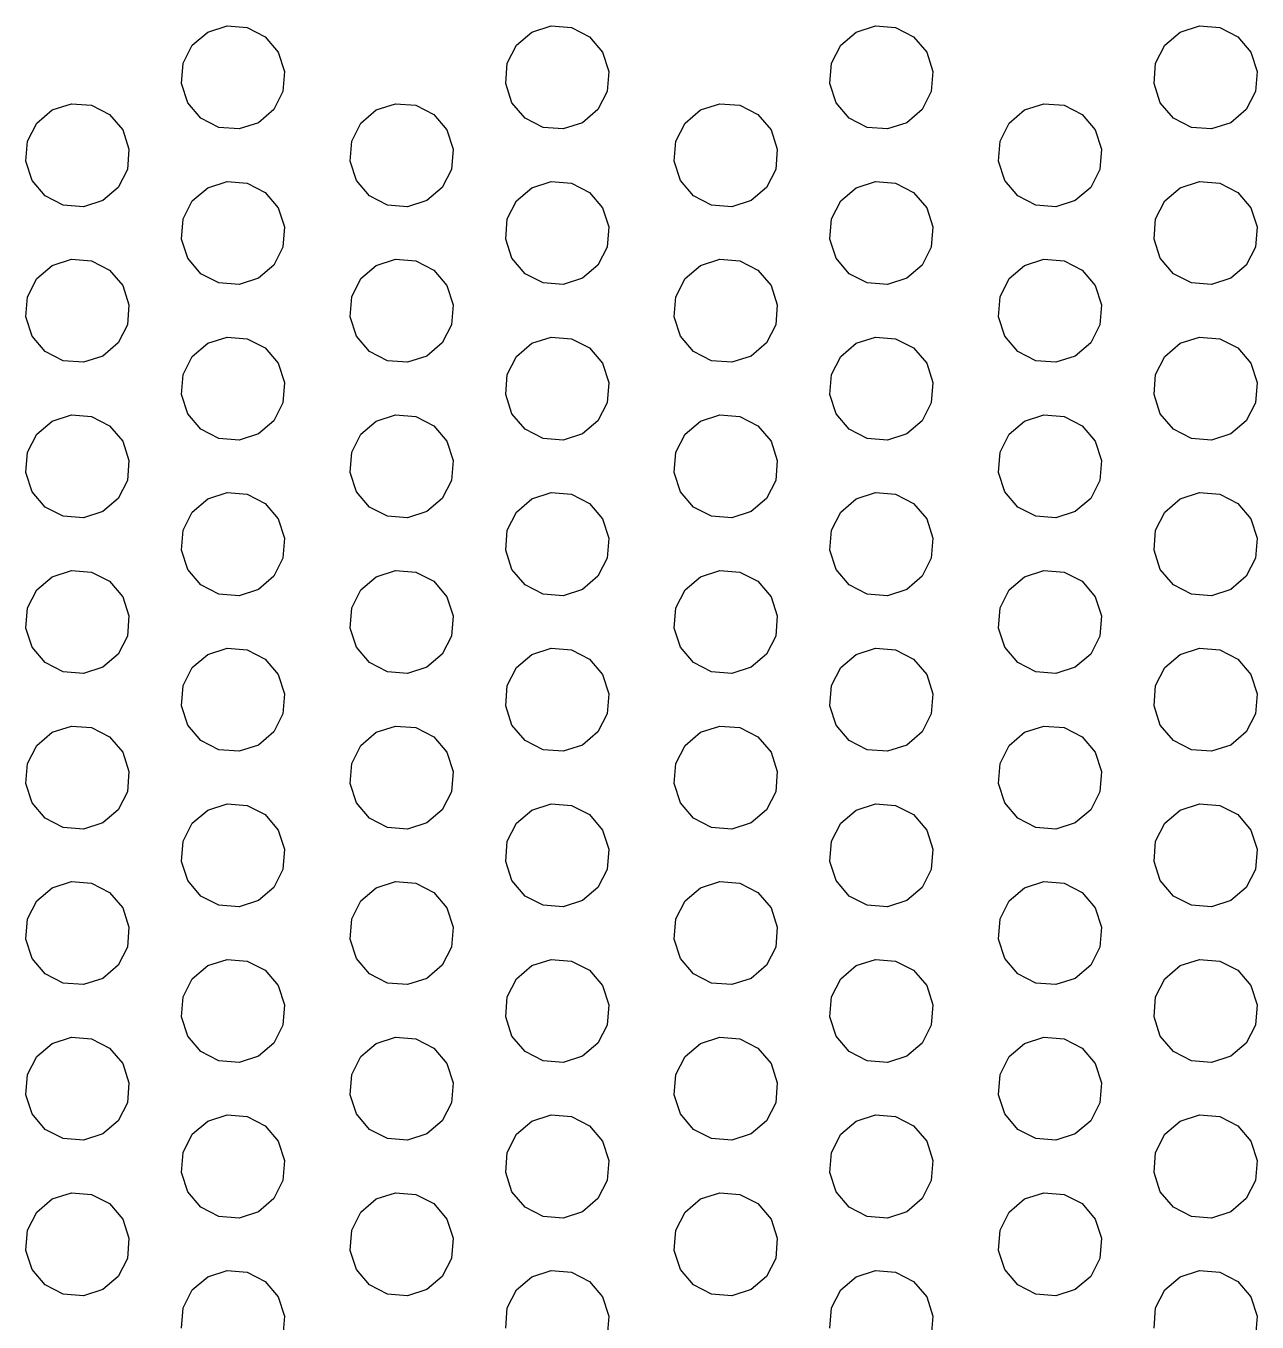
# Model space of a CAD drawing. Header units: metres. Extents: x 50 to 377, y 20 to 300.
# Drawn here: x 325.56 to 349.3, y 71.76 to 96.76 of the extents above; entities that cross this region are included whole.
import ezdxf

# ---------------------------------------------------------------- set-up
doc = ezdxf.new("R2010")
doc.units = ezdxf.units.M

msp = doc.modelspace()

# ---------------------------------------------------------------- linework, layer by layer
at = {"layer": 'Layer0'}
for p, q in [((329.069, 96.636, 0), (329.441, 96.756, 0)), ((329.441, 96.756, 0), (329.83, 96.725, 0)), ((329.83, 96.725, 0), (330.177, 96.547, 0)), ((335.319, 96.636, 0), (335.691, 96.756, 0)), ((335.691, 96.756, 0), (336.08, 96.725, 0)), ((336.08, 96.725, 0), (336.427, 96.547, 0)), ((341.569, 96.636, 0), (341.941, 96.756, 0)), ((341.941, 96.756, 0), (342.33, 96.725, 0)), ((342.33, 96.725, 0), (342.677, 96.547, 0)), ((347.819, 96.636, 0), (348.191, 96.756, 0)), ((348.191, 96.756, 0), (348.58, 96.725, 0)), ((348.58, 96.725, 0), (348.927, 96.547, 0)), ((328.772, 96.383, 0), (329.069, 96.636, 0)), ((330.177, 96.547, 0), (330.43, 96.25, 0)), ((335.022, 96.383, 0), (335.319, 96.636, 0)), ((336.427, 96.547, 0), (336.68, 96.25, 0)), ((341.272, 96.383, 0), (341.569, 96.636, 0)), ((342.677, 96.547, 0), (342.93, 96.25, 0)), ((347.522, 96.383, 0), (347.819, 96.636, 0)), ((348.927, 96.547, 0), (349.18, 96.25, 0)), ((328.595, 96.035, 0), (328.772, 96.383, 0)), ((330.43, 96.25, 0), (330.55, 95.879, 0)), ((334.845, 96.035, 0), (335.022, 96.383, 0)), ((336.68, 96.25, 0), (336.8, 95.879, 0)), ((341.095, 96.035, 0), (341.272, 96.383, 0)), ((342.93, 96.25, 0), (343.05, 95.879, 0)), ((347.345, 96.035, 0), (347.522, 96.383, 0)), ((349.18, 96.25, 0), (349.3, 95.879, 0)), ((328.564, 95.646, 0), (328.595, 96.035, 0)), ((334.814, 95.646, 0), (334.845, 96.035, 0)), ((341.064, 95.646, 0), (341.095, 96.035, 0)), ((347.314, 95.646, 0), (347.345, 96.035, 0)), ((330.55, 95.879, 0), (330.519, 95.49, 0)), ((336.8, 95.879, 0), (336.769, 95.49, 0)), ((343.05, 95.879, 0), (343.019, 95.49, 0)), ((349.3, 95.879, 0), (349.269, 95.49, 0)), ((328.684, 95.275, 0), (328.564, 95.646, 0)), ((330.519, 95.49, 0), (330.342, 95.143, 0)), ((334.934, 95.275, 0), (334.814, 95.646, 0)), ((336.769, 95.49, 0), (336.592, 95.143, 0)), ((341.184, 95.275, 0), (341.064, 95.646, 0)), ((343.019, 95.49, 0), (342.842, 95.143, 0)), ((347.434, 95.275, 0), (347.314, 95.646, 0)), ((349.269, 95.49, 0), (349.092, 95.143, 0)), ((326.069, 95.136, 0), (326.441, 95.256, 0)), ((326.441, 95.256, 0), (326.83, 95.225, 0)), ((326.83, 95.225, 0), (327.177, 95.047, 0)), ((328.937, 94.978, 0), (328.684, 95.275, 0)), ((332.319, 95.136, 0), (332.691, 95.256, 0)), ((332.691, 95.256, 0), (333.08, 95.225, 0)), ((333.08, 95.225, 0), (333.427, 95.047, 0)), ((335.187, 94.978, 0), (334.934, 95.275, 0)), ((338.569, 95.136, 0), (338.941, 95.256, 0)), ((338.941, 95.256, 0), (339.33, 95.225, 0)), ((339.33, 95.225, 0), (339.677, 95.047, 0)), ((341.437, 94.978, 0), (341.184, 95.275, 0)), ((344.819, 95.136, 0), (345.191, 95.256, 0)), ((345.191, 95.256, 0), (345.58, 95.225, 0)), ((345.58, 95.225, 0), (345.927, 95.047, 0)), ((347.687, 94.978, 0), (347.434, 95.275, 0)), ((325.772, 94.883, 0), (326.069, 95.136, 0)), ((327.177, 95.047, 0), (327.43, 94.75, 0)), ((329.284, 94.8, 0), (328.937, 94.978, 0)), ((330.342, 95.143, 0), (330.045, 94.89, 0)), ((332.022, 94.883, 0), (332.319, 95.136, 0)), ((333.427, 95.047, 0), (333.68, 94.75, 0)), ((335.534, 94.8, 0), (335.187, 94.978, 0)), ((336.592, 95.143, 0), (336.295, 94.89, 0)), ((338.272, 94.883, 0), (338.569, 95.136, 0)), ((339.677, 95.047, 0), (339.93, 94.75, 0)), ((341.784, 94.8, 0), (341.437, 94.978, 0)), ((342.842, 95.143, 0), (342.545, 94.89, 0)), ((344.522, 94.883, 0), (344.819, 95.136, 0)), ((345.927, 95.047, 0), (346.18, 94.75, 0)), ((348.034, 94.8, 0), (347.687, 94.978, 0)), ((349.092, 95.143, 0), (348.795, 94.89, 0)), ((325.595, 94.535, 0), (325.772, 94.883, 0)), ((327.43, 94.75, 0), (327.55, 94.379, 0)), ((329.673, 94.769, 0), (329.284, 94.8, 0)), ((330.045, 94.89, 0), (329.673, 94.769, 0)), ((331.845, 94.535, 0), (332.022, 94.883, 0)), ((333.68, 94.75, 0), (333.8, 94.379, 0)), ((335.923, 94.769, 0), (335.534, 94.8, 0)), ((336.295, 94.89, 0), (335.923, 94.769, 0)), ((338.095, 94.535, 0), (338.272, 94.883, 0)), ((339.93, 94.75, 0), (340.05, 94.379, 0)), ((342.173, 94.769, 0), (341.784, 94.8, 0)), ((342.545, 94.89, 0), (342.173, 94.769, 0)), ((344.345, 94.535, 0), (344.522, 94.883, 0)), ((346.18, 94.75, 0), (346.3, 94.379, 0)), ((348.423, 94.769, 0), (348.034, 94.8, 0)), ((348.795, 94.89, 0), (348.423, 94.769, 0)), ((325.564, 94.146, 0), (325.595, 94.535, 0)), ((331.814, 94.146, 0), (331.845, 94.535, 0)), ((338.064, 94.146, 0), (338.095, 94.535, 0)), ((344.314, 94.146, 0), (344.345, 94.535, 0)), ((327.55, 94.379, 0), (327.519, 93.99, 0)), ((333.8, 94.379, 0), (333.769, 93.99, 0)), ((340.05, 94.379, 0), (340.019, 93.99, 0)), ((346.3, 94.379, 0), (346.269, 93.99, 0)), ((325.684, 93.775, 0), (325.564, 94.146, 0)), ((327.519, 93.99, 0), (327.342, 93.643, 0)), ((331.934, 93.775, 0), (331.814, 94.146, 0)), ((333.769, 93.99, 0), (333.592, 93.643, 0)), ((338.184, 93.775, 0), (338.064, 94.146, 0)), ((340.019, 93.99, 0), (339.842, 93.643, 0)), ((344.434, 93.775, 0), (344.314, 94.146, 0)), ((346.269, 93.99, 0), (346.092, 93.643, 0)), ((325.937, 93.478, 0), (325.684, 93.775, 0)), ((329.069, 93.636, 0), (329.441, 93.756, 0)), ((329.441, 93.756, 0), (329.83, 93.725, 0)), ((329.83, 93.725, 0), (330.177, 93.547, 0)), ((332.187, 93.478, 0), (331.934, 93.775, 0)), ((335.319, 93.636, 0), (335.691, 93.756, 0)), ((335.691, 93.756, 0), (336.08, 93.725, 0)), ((336.08, 93.725, 0), (336.427, 93.547, 0)), ((338.437, 93.478, 0), (338.184, 93.775, 0)), ((341.569, 93.636, 0), (341.941, 93.756, 0)), ((341.941, 93.756, 0), (342.33, 93.725, 0)), ((342.33, 93.725, 0), (342.677, 93.547, 0)), ((344.687, 93.478, 0), (344.434, 93.775, 0)), ((347.819, 93.636, 0), (348.191, 93.756, 0)), ((348.191, 93.756, 0), (348.58, 93.725, 0)), ((348.58, 93.725, 0), (348.927, 93.547, 0)), ((326.284, 93.3, 0), (325.937, 93.478, 0)), ((327.342, 93.643, 0), (327.045, 93.39, 0)), ((328.772, 93.383, 0), (329.069, 93.636, 0)), ((330.177, 93.547, 0), (330.43, 93.25, 0)), ((332.534, 93.3, 0), (332.187, 93.478, 0)), ((333.592, 93.643, 0), (333.295, 93.39, 0)), ((335.022, 93.383, 0), (335.319, 93.636, 0)), ((336.427, 93.547, 0), (336.68, 93.25, 0)), ((338.784, 93.3, 0), (338.437, 93.478, 0)), ((339.842, 93.643, 0), (339.545, 93.39, 0)), ((341.272, 93.383, 0), (341.569, 93.636, 0)), ((342.677, 93.547, 0), (342.93, 93.25, 0)), ((345.034, 93.3, 0), (344.687, 93.478, 0)), ((346.092, 93.643, 0), (345.795, 93.39, 0)), ((347.522, 93.383, 0), (347.819, 93.636, 0)), ((348.927, 93.547, 0), (349.18, 93.25, 0)), ((326.673, 93.269, 0), (326.284, 93.3, 0)), ((327.045, 93.39, 0), (326.673, 93.269, 0)), ((328.595, 93.035, 0), (328.772, 93.383, 0)), ((330.43, 93.25, 0), (330.55, 92.879, 0)), ((332.923, 93.269, 0), (332.534, 93.3, 0)), ((333.295, 93.39, 0), (332.923, 93.269, 0)), ((334.845, 93.035, 0), (335.022, 93.383, 0)), ((336.68, 93.25, 0), (336.8, 92.879, 0)), ((339.173, 93.269, 0), (338.784, 93.3, 0)), ((339.545, 93.39, 0), (339.173, 93.269, 0)), ((341.095, 93.035, 0), (341.272, 93.383, 0)), ((342.93, 93.25, 0), (343.05, 92.879, 0)), ((345.423, 93.269, 0), (345.034, 93.3, 0)), ((345.795, 93.39, 0), (345.423, 93.269, 0)), ((347.345, 93.035, 0), (347.522, 93.383, 0)), ((349.18, 93.25, 0), (349.3, 92.879, 0)), ((328.564, 92.646, 0), (328.595, 93.035, 0)), ((334.814, 92.646, 0), (334.845, 93.035, 0)), ((341.064, 92.646, 0), (341.095, 93.035, 0)), ((347.314, 92.646, 0), (347.345, 93.035, 0)), ((330.55, 92.879, 0), (330.519, 92.49, 0)), ((336.8, 92.879, 0), (336.769, 92.49, 0)), ((343.05, 92.879, 0), (343.019, 92.49, 0)), ((349.3, 92.879, 0), (349.269, 92.49, 0)), ((328.684, 92.275, 0), (328.564, 92.646, 0)), ((330.519, 92.49, 0), (330.342, 92.143, 0)), ((334.934, 92.275, 0), (334.814, 92.646, 0)), ((336.769, 92.49, 0), (336.592, 92.143, 0)), ((341.184, 92.275, 0), (341.064, 92.646, 0)), ((343.019, 92.49, 0), (342.842, 92.143, 0)), ((347.434, 92.275, 0), (347.314, 92.646, 0)), ((349.269, 92.49, 0), (349.092, 92.143, 0)), ((326.069, 92.136, 0), (326.441, 92.256, 0)), ((326.441, 92.256, 0), (326.83, 92.225, 0)), ((328.937, 91.978, 0), (328.684, 92.275, 0)), ((332.319, 92.136, 0), (332.691, 92.256, 0)), ((332.691, 92.256, 0), (333.08, 92.225, 0)), ((335.187, 91.978, 0), (334.934, 92.275, 0)), ((338.569, 92.136, 0), (338.941, 92.256, 0)), ((338.941, 92.256, 0), (339.33, 92.225, 0)), ((341.437, 91.978, 0), (341.184, 92.275, 0)), ((344.819, 92.136, 0), (345.191, 92.256, 0)), ((345.191, 92.256, 0), (345.58, 92.225, 0)), ((347.687, 91.978, 0), (347.434, 92.275, 0)), ((325.772, 91.883, 0), (326.069, 92.136, 0)), ((326.83, 92.225, 0), (327.177, 92.047, 0)), ((327.177, 92.047, 0), (327.43, 91.75, 0)), ((329.284, 91.8, 0), (328.937, 91.978, 0)), ((330.342, 92.143, 0), (330.045, 91.89, 0)), ((332.022, 91.883, 0), (332.319, 92.136, 0)), ((333.08, 92.225, 0), (333.427, 92.047, 0)), ((333.427, 92.047, 0), (333.68, 91.75, 0)), ((335.534, 91.8, 0), (335.187, 91.978, 0)), ((336.592, 92.143, 0), (336.295, 91.89, 0)), ((338.272, 91.883, 0), (338.569, 92.136, 0)), ((339.33, 92.225, 0), (339.677, 92.047, 0)), ((339.677, 92.047, 0), (339.93, 91.75, 0)), ((341.784, 91.8, 0), (341.437, 91.978, 0)), ((342.842, 92.143, 0), (342.545, 91.89, 0)), ((344.522, 91.883, 0), (344.819, 92.136, 0)), ((345.58, 92.225, 0), (345.927, 92.047, 0)), ((345.927, 92.047, 0), (346.18, 91.75, 0)), ((348.034, 91.8, 0), (347.687, 91.978, 0)), ((349.092, 92.143, 0), (348.795, 91.89, 0)), ((325.595, 91.535, 0), (325.772, 91.883, 0)), ((327.43, 91.75, 0), (327.55, 91.379, 0)), ((329.673, 91.769, 0), (329.284, 91.8, 0)), ((330.045, 91.89, 0), (329.673, 91.769, 0)), ((331.845, 91.535, 0), (332.022, 91.883, 0)), ((333.68, 91.75, 0), (333.8, 91.379, 0)), ((335.923, 91.769, 0), (335.534, 91.8, 0)), ((336.295, 91.89, 0), (335.923, 91.769, 0)), ((338.095, 91.535, 0), (338.272, 91.883, 0)), ((339.93, 91.75, 0), (340.05, 91.379, 0)), ((342.173, 91.769, 0), (341.784, 91.8, 0)), ((342.545, 91.89, 0), (342.173, 91.769, 0)), ((344.345, 91.535, 0), (344.522, 91.883, 0)), ((346.18, 91.75, 0), (346.3, 91.379, 0)), ((348.423, 91.769, 0), (348.034, 91.8, 0)), ((348.795, 91.89, 0), (348.423, 91.769, 0)), ((325.564, 91.146, 0), (325.595, 91.535, 0)), ((331.814, 91.146, 0), (331.845, 91.535, 0)), ((338.064, 91.146, 0), (338.095, 91.535, 0)), ((344.314, 91.146, 0), (344.345, 91.535, 0)), ((327.55, 91.379, 0), (327.519, 90.99, 0)), ((333.8, 91.379, 0), (333.769, 90.99, 0)), ((340.05, 91.379, 0), (340.019, 90.99, 0)), ((346.3, 91.379, 0), (346.269, 90.99, 0)), ((325.684, 90.775, 0), (325.564, 91.146, 0)), ((327.519, 90.99, 0), (327.342, 90.643, 0)), ((331.934, 90.775, 0), (331.814, 91.146, 0)), ((333.769, 90.99, 0), (333.592, 90.643, 0)), ((338.184, 90.775, 0), (338.064, 91.146, 0)), ((340.019, 90.99, 0), (339.842, 90.643, 0)), ((344.434, 90.775, 0), (344.314, 91.146, 0)), ((346.269, 90.99, 0), (346.092, 90.643, 0)), ((325.937, 90.478, 0), (325.684, 90.775, 0)), ((329.069, 90.636, 0), (329.441, 90.756, 0)), ((329.441, 90.756, 0), (329.83, 90.725, 0)), ((332.187, 90.478, 0), (331.934, 90.775, 0)), ((335.319, 90.636, 0), (335.691, 90.756, 0)), ((335.691, 90.756, 0), (336.08, 90.725, 0)), ((338.437, 90.478, 0), (338.184, 90.775, 0)), ((341.569, 90.636, 0), (341.941, 90.756, 0)), ((341.941, 90.756, 0), (342.33, 90.725, 0)), ((344.687, 90.478, 0), (344.434, 90.775, 0)), ((347.819, 90.636, 0), (348.191, 90.756, 0)), ((348.191, 90.756, 0), (348.58, 90.725, 0)), ((326.284, 90.3, 0), (325.937, 90.478, 0)), ((327.342, 90.643, 0), (327.045, 90.39, 0)), ((328.772, 90.383, 0), (329.069, 90.636, 0)), ((329.83, 90.725, 0), (330.177, 90.547, 0)), ((330.177, 90.547, 0), (330.43, 90.25, 0)), ((332.534, 90.3, 0), (332.187, 90.478, 0)), ((333.592, 90.643, 0), (333.295, 90.39, 0)), ((335.022, 90.383, 0), (335.319, 90.636, 0)), ((336.08, 90.725, 0), (336.427, 90.547, 0)), ((336.427, 90.547, 0), (336.68, 90.25, 0)), ((338.784, 90.3, 0), (338.437, 90.478, 0)), ((339.842, 90.643, 0), (339.545, 90.39, 0)), ((341.272, 90.383, 0), (341.569, 90.636, 0)), ((342.33, 90.725, 0), (342.677, 90.547, 0)), ((342.677, 90.547, 0), (342.93, 90.25, 0)), ((345.034, 90.3, 0), (344.687, 90.478, 0)), ((346.092, 90.643, 0), (345.795, 90.39, 0)), ((347.522, 90.383, 0), (347.819, 90.636, 0)), ((348.58, 90.725, 0), (348.927, 90.547, 0)), ((348.927, 90.547, 0), (349.18, 90.25, 0)), ((326.673, 90.269, 0), (326.284, 90.3, 0)), ((327.045, 90.39, 0), (326.673, 90.269, 0)), ((328.595, 90.035, 0), (328.772, 90.383, 0)), ((330.43, 90.25, 0), (330.55, 89.879, 0)), ((332.923, 90.269, 0), (332.534, 90.3, 0)), ((333.295, 90.39, 0), (332.923, 90.269, 0)), ((334.845, 90.035, 0), (335.022, 90.383, 0)), ((336.68, 90.25, 0), (336.8, 89.879, 0)), ((339.173, 90.269, 0), (338.784, 90.3, 0)), ((339.545, 90.39, 0), (339.173, 90.269, 0)), ((341.095, 90.035, 0), (341.272, 90.383, 0)), ((342.93, 90.25, 0), (343.05, 89.879, 0)), ((345.423, 90.269, 0), (345.034, 90.3, 0)), ((345.795, 90.39, 0), (345.423, 90.269, 0)), ((347.345, 90.035, 0), (347.522, 90.383, 0)), ((349.18, 90.25, 0), (349.3, 89.879, 0)), ((328.564, 89.646, 0), (328.595, 90.035, 0)), ((334.814, 89.646, 0), (334.845, 90.035, 0)), ((341.064, 89.646, 0), (341.095, 90.035, 0)), ((347.314, 89.646, 0), (347.345, 90.035, 0)), ((330.55, 89.879, 0), (330.519, 89.49, 0)), ((336.8, 89.879, 0), (336.769, 89.49, 0)), ((343.05, 89.879, 0), (343.019, 89.49, 0)), ((349.3, 89.879, 0), (349.269, 89.49, 0)), ((328.684, 89.275, 0), (328.564, 89.646, 0)), ((330.519, 89.49, 0), (330.342, 89.143, 0)), ((334.934, 89.275, 0), (334.814, 89.646, 0)), ((336.769, 89.49, 0), (336.592, 89.143, 0)), ((341.184, 89.275, 0), (341.064, 89.646, 0)), ((343.019, 89.49, 0), (342.842, 89.143, 0)), ((347.434, 89.275, 0), (347.314, 89.646, 0)), ((349.269, 89.49, 0), (349.092, 89.143, 0)), ((326.069, 89.136, 0), (326.441, 89.256, 0)), ((326.441, 89.256, 0), (326.83, 89.225, 0)), ((328.937, 88.978, 0), (328.684, 89.275, 0)), ((332.319, 89.136, 0), (332.691, 89.256, 0)), ((332.691, 89.256, 0), (333.08, 89.225, 0)), ((335.187, 88.978, 0), (334.934, 89.275, 0)), ((338.569, 89.136, 0), (338.941, 89.256, 0)), ((338.941, 89.256, 0), (339.33, 89.225, 0)), ((341.437, 88.978, 0), (341.184, 89.275, 0)), ((344.819, 89.136, 0), (345.191, 89.256, 0)), ((345.191, 89.256, 0), (345.58, 89.225, 0)), ((347.687, 88.978, 0), (347.434, 89.275, 0)), ((325.772, 88.883, 0), (326.069, 89.136, 0)), ((326.83, 89.225, 0), (327.177, 89.047, 0)), ((327.177, 89.047, 0), (327.43, 88.75, 0)), ((329.284, 88.8, 0), (328.937, 88.978, 0)), ((330.342, 89.143, 0), (330.045, 88.89, 0)), ((332.022, 88.883, 0), (332.319, 89.136, 0)), ((333.08, 89.225, 0), (333.427, 89.047, 0)), ((333.427, 89.047, 0), (333.68, 88.75, 0)), ((335.534, 88.8, 0), (335.187, 88.978, 0)), ((336.592, 89.143, 0), (336.295, 88.89, 0)), ((338.272, 88.883, 0), (338.569, 89.136, 0)), ((339.33, 89.225, 0), (339.677, 89.047, 0)), ((339.677, 89.047, 0), (339.93, 88.75, 0)), ((341.784, 88.8, 0), (341.437, 88.978, 0)), ((342.842, 89.143, 0), (342.545, 88.89, 0)), ((344.522, 88.883, 0), (344.819, 89.136, 0)), ((345.58, 89.225, 0), (345.927, 89.047, 0)), ((345.927, 89.047, 0), (346.18, 88.75, 0)), ((348.034, 88.8, 0), (347.687, 88.978, 0)), ((349.092, 89.143, 0), (348.795, 88.89, 0)), ((325.595, 88.535, 0), (325.772, 88.883, 0)), ((327.43, 88.75, 0), (327.55, 88.379, 0)), ((329.673, 88.769, 0), (329.284, 88.8, 0)), ((330.045, 88.89, 0), (329.673, 88.769, 0)), ((331.845, 88.535, 0), (332.022, 88.883, 0)), ((333.68, 88.75, 0), (333.8, 88.379, 0)), ((335.923, 88.769, 0), (335.534, 88.8, 0)), ((336.295, 88.89, 0), (335.923, 88.769, 0)), ((338.095, 88.535, 0), (338.272, 88.883, 0)), ((339.93, 88.75, 0), (340.05, 88.379, 0)), ((342.173, 88.769, 0), (341.784, 88.8, 0)), ((342.545, 88.89, 0), (342.173, 88.769, 0)), ((344.345, 88.535, 0), (344.522, 88.883, 0)), ((346.18, 88.75, 0), (346.3, 88.379, 0)), ((348.423, 88.769, 0), (348.034, 88.8, 0)), ((348.795, 88.89, 0), (348.423, 88.769, 0)), ((325.564, 88.146, 0), (325.595, 88.535, 0)), ((331.814, 88.146, 0), (331.845, 88.535, 0)), ((338.064, 88.146, 0), (338.095, 88.535, 0)), ((344.314, 88.146, 0), (344.345, 88.535, 0)), ((327.55, 88.379, 0), (327.519, 87.99, 0)), ((333.8, 88.379, 0), (333.769, 87.99, 0)), ((340.05, 88.379, 0), (340.019, 87.99, 0)), ((346.3, 88.379, 0), (346.269, 87.99, 0)), ((325.684, 87.775, 0), (325.564, 88.146, 0)), ((327.519, 87.99, 0), (327.342, 87.643, 0)), ((331.934, 87.775, 0), (331.814, 88.146, 0)), ((333.769, 87.99, 0), (333.592, 87.643, 0)), ((338.184, 87.775, 0), (338.064, 88.146, 0)), ((340.019, 87.99, 0), (339.842, 87.643, 0)), ((344.434, 87.775, 0), (344.314, 88.146, 0)), ((346.269, 87.99, 0), (346.092, 87.643, 0)), ((325.937, 87.478, 0), (325.684, 87.775, 0)), ((329.069, 87.636, 0), (329.441, 87.756, 0)), ((329.441, 87.756, 0), (329.83, 87.725, 0)), ((332.187, 87.478, 0), (331.934, 87.775, 0)), ((335.319, 87.636, 0), (335.691, 87.756, 0)), ((335.691, 87.756, 0), (336.08, 87.725, 0)), ((338.437, 87.478, 0), (338.184, 87.775, 0)), ((341.569, 87.636, 0), (341.941, 87.756, 0)), ((341.941, 87.756, 0), (342.33, 87.725, 0)), ((344.687, 87.478, 0), (344.434, 87.775, 0)), ((347.819, 87.636, 0), (348.191, 87.756, 0)), ((348.191, 87.756, 0), (348.58, 87.725, 0)), ((326.284, 87.3, 0), (325.937, 87.478, 0)), ((327.342, 87.643, 0), (327.045, 87.39, 0)), ((328.772, 87.383, 0), (329.069, 87.636, 0)), ((329.83, 87.725, 0), (330.177, 87.547, 0)), ((330.177, 87.547, 0), (330.43, 87.25, 0)), ((332.534, 87.3, 0), (332.187, 87.478, 0)), ((333.592, 87.643, 0), (333.295, 87.39, 0)), ((335.022, 87.383, 0), (335.319, 87.636, 0)), ((336.08, 87.725, 0), (336.427, 87.547, 0)), ((336.427, 87.547, 0), (336.68, 87.25, 0)), ((338.784, 87.3, 0), (338.437, 87.478, 0)), ((339.842, 87.643, 0), (339.545, 87.39, 0)), ((341.272, 87.383, 0), (341.569, 87.636, 0)), ((342.33, 87.725, 0), (342.677, 87.547, 0)), ((342.677, 87.547, 0), (342.93, 87.25, 0)), ((345.034, 87.3, 0), (344.687, 87.478, 0)), ((346.092, 87.643, 0), (345.795, 87.39, 0)), ((347.522, 87.383, 0), (347.819, 87.636, 0)), ((348.58, 87.725, 0), (348.927, 87.547, 0)), ((348.927, 87.547, 0), (349.18, 87.25, 0)), ((326.673, 87.269, 0), (326.284, 87.3, 0)), ((327.045, 87.39, 0), (326.673, 87.269, 0)), ((328.595, 87.035, 0), (328.772, 87.383, 0)), ((330.43, 87.25, 0), (330.55, 86.879, 0)), ((332.923, 87.269, 0), (332.534, 87.3, 0)), ((333.295, 87.39, 0), (332.923, 87.269, 0)), ((334.845, 87.035, 0), (335.022, 87.383, 0)), ((336.68, 87.25, 0), (336.8, 86.879, 0)), ((339.173, 87.269, 0), (338.784, 87.3, 0)), ((339.545, 87.39, 0), (339.173, 87.269, 0)), ((341.095, 87.035, 0), (341.272, 87.383, 0)), ((342.93, 87.25, 0), (343.05, 86.879, 0)), ((345.423, 87.269, 0), (345.034, 87.3, 0)), ((345.795, 87.39, 0), (345.423, 87.269, 0)), ((347.345, 87.035, 0), (347.522, 87.383, 0)), ((349.18, 87.25, 0), (349.3, 86.879, 0)), ((328.564, 86.646, 0), (328.595, 87.035, 0)), ((334.814, 86.646, 0), (334.845, 87.035, 0)), ((341.064, 86.646, 0), (341.095, 87.035, 0)), ((347.314, 86.646, 0), (347.345, 87.035, 0)), ((330.55, 86.879, 0), (330.519, 86.49, 0)), ((336.8, 86.879, 0), (336.769, 86.49, 0)), ((343.05, 86.879, 0), (343.019, 86.49, 0)), ((349.3, 86.879, 0), (349.269, 86.49, 0)), ((328.684, 86.275, 0), (328.564, 86.646, 0)), ((330.519, 86.49, 0), (330.342, 86.143, 0)), ((334.934, 86.275, 0), (334.814, 86.646, 0)), ((336.769, 86.49, 0), (336.592, 86.143, 0)), ((341.184, 86.275, 0), (341.064, 86.646, 0)), ((343.019, 86.49, 0), (342.842, 86.143, 0)), ((347.434, 86.275, 0), (347.314, 86.646, 0)), ((349.269, 86.49, 0), (349.092, 86.143, 0)), ((326.069, 86.136, 0), (326.441, 86.256, 0)), ((326.441, 86.256, 0), (326.83, 86.225, 0)), ((328.937, 85.978, 0), (328.684, 86.275, 0)), ((332.319, 86.136, 0), (332.691, 86.256, 0)), ((332.691, 86.256, 0), (333.08, 86.225, 0)), ((335.187, 85.978, 0), (334.934, 86.275, 0)), ((338.569, 86.136, 0), (338.941, 86.256, 0)), ((338.941, 86.256, 0), (339.33, 86.225, 0)), ((341.437, 85.978, 0), (341.184, 86.275, 0)), ((344.819, 86.136, 0), (345.191, 86.256, 0)), ((345.191, 86.256, 0), (345.58, 86.225, 0)), ((347.687, 85.978, 0), (347.434, 86.275, 0)), ((325.772, 85.883, 0), (326.069, 86.136, 0)), ((326.83, 86.225, 0), (327.177, 86.047, 0)), ((327.177, 86.047, 0), (327.43, 85.75, 0)), ((329.284, 85.8, 0), (328.937, 85.978, 0)), ((330.342, 86.143, 0), (330.045, 85.89, 0)), ((332.022, 85.883, 0), (332.319, 86.136, 0)), ((333.08, 86.225, 0), (333.427, 86.047, 0)), ((333.427, 86.047, 0), (333.68, 85.75, 0)), ((335.534, 85.8, 0), (335.187, 85.978, 0)), ((336.592, 86.143, 0), (336.295, 85.89, 0)), ((338.272, 85.883, 0), (338.569, 86.136, 0)), ((339.33, 86.225, 0), (339.677, 86.047, 0)), ((339.677, 86.047, 0), (339.93, 85.75, 0)), ((341.784, 85.8, 0), (341.437, 85.978, 0)), ((342.842, 86.143, 0), (342.545, 85.89, 0)), ((344.522, 85.883, 0), (344.819, 86.136, 0)), ((345.58, 86.225, 0), (345.927, 86.047, 0)), ((345.927, 86.047, 0), (346.18, 85.75, 0)), ((348.034, 85.8, 0), (347.687, 85.978, 0)), ((349.092, 86.143, 0), (348.795, 85.89, 0)), ((325.595, 85.535, 0), (325.772, 85.883, 0)), ((327.43, 85.75, 0), (327.55, 85.379, 0)), ((329.673, 85.769, 0), (329.284, 85.8, 0)), ((330.045, 85.89, 0), (329.673, 85.769, 0)), ((331.845, 85.535, 0), (332.022, 85.883, 0)), ((333.68, 85.75, 0), (333.8, 85.379, 0)), ((335.923, 85.769, 0), (335.534, 85.8, 0)), ((336.295, 85.89, 0), (335.923, 85.769, 0)), ((338.095, 85.535, 0), (338.272, 85.883, 0)), ((339.93, 85.75, 0), (340.05, 85.379, 0)), ((342.173, 85.769, 0), (341.784, 85.8, 0)), ((342.545, 85.89, 0), (342.173, 85.769, 0)), ((344.345, 85.535, 0), (344.522, 85.883, 0)), ((346.18, 85.75, 0), (346.3, 85.379, 0)), ((348.423, 85.769, 0), (348.034, 85.8, 0)), ((348.795, 85.89, 0), (348.423, 85.769, 0)), ((325.564, 85.146, 0), (325.595, 85.535, 0)), ((331.814, 85.146, 0), (331.845, 85.535, 0)), ((338.064, 85.146, 0), (338.095, 85.535, 0)), ((344.314, 85.146, 0), (344.345, 85.535, 0)), ((327.55, 85.379, 0), (327.519, 84.99, 0)), ((333.8, 85.379, 0), (333.769, 84.99, 0)), ((340.05, 85.379, 0), (340.019, 84.99, 0)), ((346.3, 85.379, 0), (346.269, 84.99, 0)), ((325.684, 84.775, 0), (325.564, 85.146, 0)), ((327.519, 84.99, 0), (327.342, 84.643, 0)), ((331.934, 84.775, 0), (331.814, 85.146, 0)), ((333.769, 84.99, 0), (333.592, 84.643, 0)), ((338.184, 84.775, 0), (338.064, 85.146, 0)), ((340.019, 84.99, 0), (339.842, 84.643, 0)), ((344.434, 84.775, 0), (344.314, 85.146, 0)), ((346.269, 84.99, 0), (346.092, 84.643, 0)), ((325.937, 84.478, 0), (325.684, 84.775, 0)), ((329.069, 84.636, 0), (329.441, 84.756, 0)), ((329.441, 84.756, 0), (329.83, 84.725, 0)), ((332.187, 84.478, 0), (331.934, 84.775, 0)), ((335.319, 84.636, 0), (335.691, 84.756, 0)), ((335.691, 84.756, 0), (336.08, 84.725, 0)), ((338.437, 84.478, 0), (338.184, 84.775, 0)), ((341.569, 84.636, 0), (341.941, 84.756, 0)), ((341.941, 84.756, 0), (342.33, 84.725, 0)), ((344.687, 84.478, 0), (344.434, 84.775, 0)), ((347.819, 84.636, 0), (348.191, 84.756, 0)), ((348.191, 84.756, 0), (348.58, 84.725, 0)), ((326.284, 84.3, 0), (325.937, 84.478, 0)), ((327.342, 84.643, 0), (327.045, 84.39, 0)), ((328.772, 84.383, 0), (329.069, 84.636, 0)), ((329.83, 84.725, 0), (330.177, 84.547, 0)), ((330.177, 84.547, 0), (330.43, 84.25, 0)), ((332.534, 84.3, 0), (332.187, 84.478, 0)), ((333.592, 84.643, 0), (333.295, 84.39, 0)), ((335.022, 84.383, 0), (335.319, 84.636, 0)), ((336.08, 84.725, 0), (336.427, 84.547, 0)), ((336.427, 84.547, 0), (336.68, 84.25, 0)), ((338.784, 84.3, 0), (338.437, 84.478, 0)), ((339.842, 84.643, 0), (339.545, 84.39, 0)), ((341.272, 84.383, 0), (341.569, 84.636, 0)), ((342.33, 84.725, 0), (342.677, 84.547, 0)), ((342.677, 84.547, 0), (342.93, 84.25, 0)), ((345.034, 84.3, 0), (344.687, 84.478, 0)), ((346.092, 84.643, 0), (345.795, 84.39, 0)), ((347.522, 84.383, 0), (347.819, 84.636, 0)), ((348.58, 84.725, 0), (348.927, 84.547, 0)), ((348.927, 84.547, 0), (349.18, 84.25, 0)), ((326.673, 84.269, 0), (326.284, 84.3, 0)), ((327.045, 84.39, 0), (326.673, 84.269, 0)), ((328.595, 84.035, 0), (328.772, 84.383, 0)), ((330.43, 84.25, 0), (330.55, 83.879, 0)), ((332.923, 84.269, 0), (332.534, 84.3, 0)), ((333.295, 84.39, 0), (332.923, 84.269, 0)), ((334.845, 84.035, 0), (335.022, 84.383, 0)), ((336.68, 84.25, 0), (336.8, 83.879, 0)), ((339.173, 84.269, 0), (338.784, 84.3, 0)), ((339.545, 84.39, 0), (339.173, 84.269, 0)), ((341.095, 84.035, 0), (341.272, 84.383, 0)), ((342.93, 84.25, 0), (343.05, 83.879, 0)), ((345.423, 84.269, 0), (345.034, 84.3, 0)), ((345.795, 84.39, 0), (345.423, 84.269, 0)), ((347.345, 84.035, 0), (347.522, 84.383, 0)), ((349.18, 84.25, 0), (349.3, 83.879, 0)), ((328.564, 83.646, 0), (328.595, 84.035, 0)), ((334.814, 83.646, 0), (334.845, 84.035, 0)), ((341.064, 83.646, 0), (341.095, 84.035, 0)), ((347.314, 83.646, 0), (347.345, 84.035, 0)), ((330.55, 83.879, 0), (330.519, 83.49, 0)), ((336.8, 83.879, 0), (336.769, 83.49, 0)), ((343.05, 83.879, 0), (343.019, 83.49, 0)), ((349.3, 83.879, 0), (349.269, 83.49, 0)), ((328.684, 83.275, 0), (328.564, 83.646, 0)), ((330.519, 83.49, 0), (330.342, 83.143, 0)), ((334.934, 83.275, 0), (334.814, 83.646, 0)), ((336.769, 83.49, 0), (336.592, 83.143, 0)), ((341.184, 83.275, 0), (341.064, 83.646, 0)), ((343.019, 83.49, 0), (342.842, 83.143, 0)), ((347.434, 83.275, 0), (347.314, 83.646, 0)), ((349.269, 83.49, 0), (349.092, 83.143, 0)), ((326.069, 83.136, 0), (326.441, 83.256, 0)), ((326.441, 83.256, 0), (326.83, 83.225, 0)), ((328.937, 82.978, 0), (328.684, 83.275, 0)), ((332.319, 83.136, 0), (332.691, 83.256, 0)), ((332.691, 83.256, 0), (333.08, 83.225, 0)), ((335.187, 82.978, 0), (334.934, 83.275, 0)), ((338.569, 83.136, 0), (338.941, 83.256, 0)), ((338.941, 83.256, 0), (339.33, 83.225, 0)), ((341.437, 82.978, 0), (341.184, 83.275, 0)), ((344.819, 83.136, 0), (345.191, 83.256, 0)), ((345.191, 83.256, 0), (345.58, 83.225, 0)), ((347.687, 82.978, 0), (347.434, 83.275, 0)), ((325.772, 82.883, 0), (326.069, 83.136, 0)), ((326.83, 83.225, 0), (327.177, 83.047, 0)), ((327.177, 83.047, 0), (327.43, 82.75, 0)), ((329.284, 82.8, 0), (328.937, 82.978, 0)), ((330.342, 83.143, 0), (330.045, 82.89, 0)), ((332.022, 82.883, 0), (332.319, 83.136, 0)), ((333.08, 83.225, 0), (333.427, 83.047, 0)), ((333.427, 83.047, 0), (333.68, 82.75, 0)), ((335.534, 82.8, 0), (335.187, 82.978, 0)), ((336.592, 83.143, 0), (336.295, 82.89, 0)), ((338.272, 82.883, 0), (338.569, 83.136, 0)), ((339.33, 83.225, 0), (339.677, 83.047, 0)), ((339.677, 83.047, 0), (339.93, 82.75, 0)), ((341.784, 82.8, 0), (341.437, 82.978, 0)), ((342.842, 83.143, 0), (342.545, 82.89, 0)), ((344.522, 82.883, 0), (344.819, 83.136, 0)), ((345.58, 83.225, 0), (345.927, 83.047, 0)), ((345.927, 83.047, 0), (346.18, 82.75, 0)), ((348.034, 82.8, 0), (347.687, 82.978, 0)), ((349.092, 83.143, 0), (348.795, 82.89, 0)), ((325.595, 82.535, 0), (325.772, 82.883, 0)), ((327.43, 82.75, 0), (327.55, 82.379, 0)), ((329.673, 82.769, 0), (329.284, 82.8, 0)), ((330.045, 82.89, 0), (329.673, 82.769, 0)), ((331.845, 82.535, 0), (332.022, 82.883, 0)), ((333.68, 82.75, 0), (333.8, 82.379, 0)), ((335.923, 82.769, 0), (335.534, 82.8, 0)), ((336.295, 82.89, 0), (335.923, 82.769, 0)), ((338.095, 82.535, 0), (338.272, 82.883, 0)), ((339.93, 82.75, 0), (340.05, 82.379, 0)), ((342.173, 82.769, 0), (341.784, 82.8, 0)), ((342.545, 82.89, 0), (342.173, 82.769, 0)), ((344.345, 82.535, 0), (344.522, 82.883, 0)), ((346.18, 82.75, 0), (346.3, 82.379, 0)), ((348.423, 82.769, 0), (348.034, 82.8, 0)), ((348.795, 82.89, 0), (348.423, 82.769, 0)), ((325.564, 82.146, 0), (325.595, 82.535, 0)), ((331.814, 82.146, 0), (331.845, 82.535, 0)), ((338.064, 82.146, 0), (338.095, 82.535, 0)), ((344.314, 82.146, 0), (344.345, 82.535, 0)), ((327.55, 82.379, 0), (327.519, 81.99, 0)), ((333.8, 82.379, 0), (333.769, 81.99, 0)), ((340.05, 82.379, 0), (340.019, 81.99, 0)), ((346.3, 82.379, 0), (346.269, 81.99, 0)), ((325.684, 81.775, 0), (325.564, 82.146, 0)), ((327.519, 81.99, 0), (327.342, 81.643, 0)), ((331.934, 81.775, 0), (331.814, 82.146, 0)), ((333.769, 81.99, 0), (333.592, 81.643, 0)), ((338.184, 81.775, 0), (338.064, 82.146, 0)), ((340.019, 81.99, 0), (339.842, 81.643, 0)), ((344.434, 81.775, 0), (344.314, 82.146, 0)), ((346.269, 81.99, 0), (346.092, 81.643, 0)), ((325.937, 81.478, 0), (325.684, 81.775, 0)), ((329.069, 81.636, 0), (329.441, 81.756, 0)), ((329.441, 81.756, 0), (329.83, 81.725, 0)), ((332.187, 81.478, 0), (331.934, 81.775, 0)), ((335.319, 81.636, 0), (335.691, 81.756, 0)), ((335.691, 81.756, 0), (336.08, 81.725, 0)), ((338.437, 81.478, 0), (338.184, 81.775, 0)), ((341.569, 81.636, 0), (341.941, 81.756, 0)), ((341.941, 81.756, 0), (342.33, 81.725, 0)), ((344.687, 81.478, 0), (344.434, 81.775, 0)), ((347.819, 81.636, 0), (348.191, 81.756, 0)), ((348.191, 81.756, 0), (348.58, 81.725, 0)), ((326.284, 81.3, 0), (325.937, 81.478, 0)), ((327.342, 81.643, 0), (327.045, 81.39, 0)), ((328.772, 81.383, 0), (329.069, 81.636, 0)), ((329.83, 81.725, 0), (330.177, 81.547, 0)), ((330.177, 81.547, 0), (330.43, 81.25, 0)), ((332.534, 81.3, 0), (332.187, 81.478, 0)), ((333.592, 81.643, 0), (333.295, 81.39, 0)), ((335.022, 81.383, 0), (335.319, 81.636, 0)), ((336.08, 81.725, 0), (336.427, 81.547, 0)), ((336.427, 81.547, 0), (336.68, 81.25, 0)), ((338.784, 81.3, 0), (338.437, 81.478, 0)), ((339.842, 81.643, 0), (339.545, 81.39, 0)), ((341.272, 81.383, 0), (341.569, 81.636, 0)), ((342.33, 81.725, 0), (342.677, 81.547, 0)), ((342.677, 81.547, 0), (342.93, 81.25, 0)), ((345.034, 81.3, 0), (344.687, 81.478, 0)), ((346.092, 81.643, 0), (345.795, 81.39, 0)), ((347.522, 81.383, 0), (347.819, 81.636, 0)), ((348.58, 81.725, 0), (348.927, 81.547, 0)), ((348.927, 81.547, 0), (349.18, 81.25, 0)), ((326.673, 81.269, 0), (326.284, 81.3, 0)), ((327.045, 81.39, 0), (326.673, 81.269, 0)), ((328.595, 81.035, 0), (328.772, 81.383, 0)), ((330.43, 81.25, 0), (330.55, 80.879, 0)), ((332.923, 81.269, 0), (332.534, 81.3, 0)), ((333.295, 81.39, 0), (332.923, 81.269, 0)), ((334.845, 81.035, 0), (335.022, 81.383, 0)), ((336.68, 81.25, 0), (336.8, 80.879, 0)), ((339.173, 81.269, 0), (338.784, 81.3, 0)), ((339.545, 81.39, 0), (339.173, 81.269, 0)), ((341.095, 81.035, 0), (341.272, 81.383, 0)), ((342.93, 81.25, 0), (343.05, 80.879, 0)), ((345.423, 81.269, 0), (345.034, 81.3, 0)), ((345.795, 81.39, 0), (345.423, 81.269, 0)), ((347.345, 81.035, 0), (347.522, 81.383, 0)), ((349.18, 81.25, 0), (349.3, 80.879, 0)), ((328.564, 80.646, 0), (328.595, 81.035, 0)), ((334.814, 80.646, 0), (334.845, 81.035, 0)), ((341.064, 80.646, 0), (341.095, 81.035, 0)), ((347.314, 80.646, 0), (347.345, 81.035, 0)), ((330.55, 80.879, 0), (330.519, 80.49, 0)), ((336.8, 80.879, 0), (336.769, 80.49, 0)), ((343.05, 80.879, 0), (343.019, 80.49, 0)), ((349.3, 80.879, 0), (349.269, 80.49, 0)), ((328.684, 80.275, 0), (328.564, 80.646, 0)), ((330.519, 80.49, 0), (330.342, 80.143, 0)), ((334.934, 80.275, 0), (334.814, 80.646, 0)), ((336.769, 80.49, 0), (336.592, 80.143, 0)), ((341.184, 80.275, 0), (341.064, 80.646, 0)), ((343.019, 80.49, 0), (342.842, 80.143, 0)), ((347.434, 80.275, 0), (347.314, 80.646, 0)), ((349.269, 80.49, 0), (349.092, 80.143, 0)), ((326.069, 80.136, 0), (326.441, 80.256, 0)), ((326.441, 80.256, 0), (326.83, 80.225, 0)), ((328.937, 79.978, 0), (328.684, 80.275, 0)), ((332.319, 80.136, 0), (332.691, 80.256, 0)), ((332.691, 80.256, 0), (333.08, 80.225, 0)), ((335.187, 79.978, 0), (334.934, 80.275, 0)), ((338.569, 80.136, 0), (338.941, 80.256, 0)), ((338.941, 80.256, 0), (339.33, 80.225, 0)), ((341.437, 79.978, 0), (341.184, 80.275, 0)), ((344.819, 80.136, 0), (345.191, 80.256, 0)), ((345.191, 80.256, 0), (345.58, 80.225, 0)), ((347.687, 79.978, 0), (347.434, 80.275, 0)), ((325.772, 79.883, 0), (326.069, 80.136, 0)), ((326.83, 80.225, 0), (327.177, 80.047, 0)), ((327.177, 80.047, 0), (327.43, 79.75, 0)), ((330.342, 80.143, 0), (330.045, 79.89, 0)), ((332.022, 79.883, 0), (332.319, 80.136, 0)), ((333.08, 80.225, 0), (333.427, 80.047, 0)), ((333.427, 80.047, 0), (333.68, 79.75, 0)), ((336.592, 80.143, 0), (336.295, 79.89, 0)), ((338.272, 79.883, 0), (338.569, 80.136, 0)), ((339.33, 80.225, 0), (339.677, 80.047, 0)), ((339.677, 80.047, 0), (339.93, 79.75, 0)), ((342.842, 80.143, 0), (342.545, 79.89, 0)), ((344.522, 79.883, 0), (344.819, 80.136, 0)), ((345.58, 80.225, 0), (345.927, 80.047, 0)), ((345.927, 80.047, 0), (346.18, 79.75, 0)), ((349.092, 80.143, 0), (348.795, 79.89, 0)), ((325.595, 79.535, 0), (325.772, 79.883, 0)), ((327.43, 79.75, 0), (327.55, 79.379, 0)), ((329.284, 79.8, 0), (328.937, 79.978, 0)), ((329.673, 79.769, 0), (329.284, 79.8, 0)), ((330.045, 79.89, 0), (329.673, 79.769, 0)), ((331.845, 79.535, 0), (332.022, 79.883, 0)), ((333.68, 79.75, 0), (333.8, 79.379, 0)), ((335.534, 79.8, 0), (335.187, 79.978, 0)), ((335.923, 79.769, 0), (335.534, 79.8, 0)), ((336.295, 79.89, 0), (335.923, 79.769, 0)), ((338.095, 79.535, 0), (338.272, 79.883, 0)), ((339.93, 79.75, 0), (340.05, 79.379, 0)), ((341.784, 79.8, 0), (341.437, 79.978, 0)), ((342.173, 79.769, 0), (341.784, 79.8, 0)), ((342.545, 79.89, 0), (342.173, 79.769, 0)), ((344.345, 79.535, 0), (344.522, 79.883, 0)), ((346.18, 79.75, 0), (346.3, 79.379, 0)), ((348.034, 79.8, 0), (347.687, 79.978, 0)), ((348.423, 79.769, 0), (348.034, 79.8, 0)), ((348.795, 79.89, 0), (348.423, 79.769, 0)), ((325.564, 79.146, 0), (325.595, 79.535, 0)), ((331.814, 79.146, 0), (331.845, 79.535, 0)), ((338.064, 79.146, 0), (338.095, 79.535, 0)), ((344.314, 79.146, 0), (344.345, 79.535, 0)), ((327.55, 79.379, 0), (327.519, 78.99, 0)), ((333.8, 79.379, 0), (333.769, 78.99, 0)), ((340.05, 79.379, 0), (340.019, 78.99, 0)), ((346.3, 79.379, 0), (346.269, 78.99, 0)), ((325.684, 78.775, 0), (325.564, 79.146, 0)), ((327.519, 78.99, 0), (327.342, 78.643, 0)), ((331.934, 78.775, 0), (331.814, 79.146, 0)), ((333.769, 78.99, 0), (333.592, 78.643, 0)), ((338.184, 78.775, 0), (338.064, 79.146, 0)), ((340.019, 78.99, 0), (339.842, 78.643, 0)), ((344.434, 78.775, 0), (344.314, 79.146, 0)), ((346.269, 78.99, 0), (346.092, 78.643, 0)), ((325.937, 78.478, 0), (325.684, 78.775, 0)), ((329.069, 78.636, 0), (329.441, 78.756, 0)), ((329.441, 78.756, 0), (329.83, 78.725, 0)), ((332.187, 78.478, 0), (331.934, 78.775, 0)), ((335.319, 78.636, 0), (335.691, 78.756, 0)), ((335.691, 78.756, 0), (336.08, 78.725, 0)), ((338.437, 78.478, 0), (338.184, 78.775, 0)), ((341.569, 78.636, 0), (341.941, 78.756, 0)), ((341.941, 78.756, 0), (342.33, 78.725, 0)), ((344.687, 78.478, 0), (344.434, 78.775, 0)), ((347.819, 78.636, 0), (348.191, 78.756, 0)), ((348.191, 78.756, 0), (348.58, 78.725, 0)), ((327.342, 78.643, 0), (327.045, 78.39, 0)), ((328.772, 78.383, 0), (329.069, 78.636, 0)), ((329.83, 78.725, 0), (330.177, 78.547, 0)), ((330.177, 78.547, 0), (330.43, 78.25, 0)), ((333.592, 78.643, 0), (333.295, 78.39, 0)), ((335.022, 78.383, 0), (335.319, 78.636, 0)), ((336.08, 78.725, 0), (336.427, 78.547, 0)), ((336.427, 78.547, 0), (336.68, 78.25, 0)), ((339.842, 78.643, 0), (339.545, 78.39, 0)), ((341.272, 78.383, 0), (341.569, 78.636, 0)), ((342.33, 78.725, 0), (342.677, 78.547, 0)), ((342.677, 78.547, 0), (342.93, 78.25, 0)), ((346.092, 78.643, 0), (345.795, 78.39, 0)), ((347.522, 78.383, 0), (347.819, 78.636, 0)), ((348.58, 78.725, 0), (348.927, 78.547, 0)), ((348.927, 78.547, 0), (349.18, 78.25, 0)), ((326.284, 78.3, 0), (325.937, 78.478, 0)), ((326.673, 78.269, 0), (326.284, 78.3, 0)), ((327.045, 78.39, 0), (326.673, 78.269, 0)), ((328.595, 78.035, 0), (328.772, 78.383, 0)), ((330.43, 78.25, 0), (330.55, 77.879, 0)), ((332.534, 78.3, 0), (332.187, 78.478, 0)), ((332.923, 78.269, 0), (332.534, 78.3, 0)), ((333.295, 78.39, 0), (332.923, 78.269, 0)), ((334.845, 78.035, 0), (335.022, 78.383, 0)), ((336.68, 78.25, 0), (336.8, 77.879, 0)), ((338.784, 78.3, 0), (338.437, 78.478, 0)), ((339.173, 78.269, 0), (338.784, 78.3, 0)), ((339.545, 78.39, 0), (339.173, 78.269, 0)), ((341.095, 78.035, 0), (341.272, 78.383, 0)), ((342.93, 78.25, 0), (343.05, 77.879, 0)), ((345.034, 78.3, 0), (344.687, 78.478, 0)), ((345.423, 78.269, 0), (345.034, 78.3, 0)), ((345.795, 78.39, 0), (345.423, 78.269, 0)), ((347.345, 78.035, 0), (347.522, 78.383, 0)), ((349.18, 78.25, 0), (349.3, 77.879, 0)), ((328.564, 77.646, 0), (328.595, 78.035, 0)), ((334.814, 77.646, 0), (334.845, 78.035, 0)), ((341.064, 77.646, 0), (341.095, 78.035, 0)), ((347.314, 77.646, 0), (347.345, 78.035, 0)), ((330.55, 77.879, 0), (330.519, 77.49, 0)), ((336.8, 77.879, 0), (336.769, 77.49, 0)), ((343.05, 77.879, 0), (343.019, 77.49, 0)), ((349.3, 77.879, 0), (349.269, 77.49, 0)), ((328.684, 77.275, 0), (328.564, 77.646, 0)), ((330.519, 77.49, 0), (330.342, 77.143, 0)), ((334.934, 77.275, 0), (334.814, 77.646, 0)), ((336.769, 77.49, 0), (336.592, 77.143, 0)), ((341.184, 77.275, 0), (341.064, 77.646, 0)), ((343.019, 77.49, 0), (342.842, 77.143, 0)), ((347.434, 77.275, 0), (347.314, 77.646, 0)), ((349.269, 77.49, 0), (349.092, 77.143, 0)), ((326.069, 77.136, 0), (326.441, 77.256, 0)), ((326.441, 77.256, 0), (326.83, 77.225, 0)), ((328.937, 76.978, 0), (328.684, 77.275, 0)), ((332.319, 77.136, 0), (332.691, 77.256, 0)), ((332.691, 77.256, 0), (333.08, 77.225, 0)), ((335.187, 76.978, 0), (334.934, 77.275, 0)), ((338.569, 77.136, 0), (338.941, 77.256, 0)), ((338.941, 77.256, 0), (339.33, 77.225, 0)), ((341.437, 76.978, 0), (341.184, 77.275, 0)), ((344.819, 77.136, 0), (345.191, 77.256, 0)), ((345.191, 77.256, 0), (345.58, 77.225, 0)), ((347.687, 76.978, 0), (347.434, 77.275, 0)), ((325.772, 76.883, 0), (326.069, 77.136, 0)), ((326.83, 77.225, 0), (327.177, 77.047, 0)), ((327.177, 77.047, 0), (327.43, 76.75, 0)), ((330.342, 77.143, 0), (330.045, 76.89, 0)), ((332.022, 76.883, 0), (332.319, 77.136, 0)), ((333.08, 77.225, 0), (333.427, 77.047, 0)), ((333.427, 77.047, 0), (333.68, 76.75, 0)), ((336.592, 77.143, 0), (336.295, 76.89, 0)), ((338.272, 76.883, 0), (338.569, 77.136, 0)), ((339.33, 77.225, 0), (339.677, 77.047, 0)), ((339.677, 77.047, 0), (339.93, 76.75, 0)), ((342.842, 77.143, 0), (342.545, 76.89, 0)), ((344.522, 76.883, 0), (344.819, 77.136, 0)), ((345.58, 77.225, 0), (345.927, 77.047, 0)), ((345.927, 77.047, 0), (346.18, 76.75, 0)), ((349.092, 77.143, 0), (348.795, 76.89, 0)), ((325.595, 76.535, 0), (325.772, 76.883, 0)), ((327.43, 76.75, 0), (327.55, 76.379, 0)), ((329.284, 76.8, 0), (328.937, 76.978, 0)), ((329.673, 76.769, 0), (329.284, 76.8, 0)), ((330.045, 76.89, 0), (329.673, 76.769, 0)), ((331.845, 76.535, 0), (332.022, 76.883, 0)), ((333.68, 76.75, 0), (333.8, 76.379, 0)), ((335.534, 76.8, 0), (335.187, 76.978, 0)), ((335.923, 76.769, 0), (335.534, 76.8, 0)), ((336.295, 76.89, 0), (335.923, 76.769, 0)), ((338.095, 76.535, 0), (338.272, 76.883, 0)), ((339.93, 76.75, 0), (340.05, 76.379, 0)), ((341.784, 76.8, 0), (341.437, 76.978, 0)), ((342.173, 76.769, 0), (341.784, 76.8, 0)), ((342.545, 76.89, 0), (342.173, 76.769, 0)), ((344.345, 76.535, 0), (344.522, 76.883, 0)), ((346.18, 76.75, 0), (346.3, 76.379, 0)), ((348.034, 76.8, 0), (347.687, 76.978, 0)), ((348.423, 76.769, 0), (348.034, 76.8, 0)), ((348.795, 76.89, 0), (348.423, 76.769, 0)), ((325.564, 76.146, 0), (325.595, 76.535, 0)), ((331.814, 76.146, 0), (331.845, 76.535, 0)), ((338.064, 76.146, 0), (338.095, 76.535, 0)), ((344.314, 76.146, 0), (344.345, 76.535, 0)), ((327.55, 76.379, 0), (327.519, 75.99, 0)), ((333.8, 76.379, 0), (333.769, 75.99, 0)), ((340.05, 76.379, 0), (340.019, 75.99, 0)), ((346.3, 76.379, 0), (346.269, 75.99, 0)), ((325.684, 75.775, 0), (325.564, 76.146, 0)), ((327.519, 75.99, 0), (327.342, 75.643, 0)), ((331.934, 75.775, 0), (331.814, 76.146, 0)), ((333.769, 75.99, 0), (333.592, 75.643, 0)), ((338.184, 75.775, 0), (338.064, 76.146, 0)), ((340.019, 75.99, 0), (339.842, 75.643, 0)), ((344.434, 75.775, 0), (344.314, 76.146, 0)), ((346.269, 75.99, 0), (346.092, 75.643, 0)), ((325.937, 75.478, 0), (325.684, 75.775, 0)), ((329.069, 75.636, 0), (329.441, 75.756, 0)), ((329.441, 75.756, 0), (329.83, 75.725, 0)), ((332.187, 75.478, 0), (331.934, 75.775, 0)), ((335.319, 75.636, 0), (335.691, 75.756, 0)), ((335.691, 75.756, 0), (336.08, 75.725, 0)), ((338.437, 75.478, 0), (338.184, 75.775, 0)), ((341.569, 75.636, 0), (341.941, 75.756, 0)), ((341.941, 75.756, 0), (342.33, 75.725, 0)), ((344.687, 75.478, 0), (344.434, 75.775, 0)), ((347.819, 75.636, 0), (348.191, 75.756, 0)), ((348.191, 75.756, 0), (348.58, 75.725, 0)), ((327.342, 75.643, 0), (327.045, 75.39, 0)), ((328.772, 75.383, 0), (329.069, 75.636, 0)), ((329.83, 75.725, 0), (330.177, 75.547, 0)), ((330.177, 75.547, 0), (330.43, 75.25, 0)), ((333.592, 75.643, 0), (333.295, 75.39, 0)), ((335.022, 75.383, 0), (335.319, 75.636, 0)), ((336.08, 75.725, 0), (336.427, 75.547, 0)), ((336.427, 75.547, 0), (336.68, 75.25, 0)), ((339.842, 75.643, 0), (339.545, 75.39, 0)), ((341.272, 75.383, 0), (341.569, 75.636, 0)), ((342.33, 75.725, 0), (342.677, 75.547, 0)), ((342.677, 75.547, 0), (342.93, 75.25, 0)), ((346.092, 75.643, 0), (345.795, 75.39, 0)), ((347.522, 75.383, 0), (347.819, 75.636, 0)), ((348.58, 75.725, 0), (348.927, 75.547, 0)), ((348.927, 75.547, 0), (349.18, 75.25, 0)), ((326.284, 75.3, 0), (325.937, 75.478, 0)), ((326.673, 75.269, 0), (326.284, 75.3, 0)), ((327.045, 75.39, 0), (326.673, 75.269, 0)), ((328.595, 75.035, 0), (328.772, 75.383, 0)), ((330.43, 75.25, 0), (330.55, 74.879, 0)), ((332.534, 75.3, 0), (332.187, 75.478, 0)), ((332.923, 75.269, 0), (332.534, 75.3, 0)), ((333.295, 75.39, 0), (332.923, 75.269, 0)), ((334.845, 75.035, 0), (335.022, 75.383, 0)), ((336.68, 75.25, 0), (336.8, 74.879, 0)), ((338.784, 75.3, 0), (338.437, 75.478, 0)), ((339.173, 75.269, 0), (338.784, 75.3, 0)), ((339.545, 75.39, 0), (339.173, 75.269, 0)), ((341.095, 75.035, 0), (341.272, 75.383, 0)), ((342.93, 75.25, 0), (343.05, 74.879, 0)), ((345.034, 75.3, 0), (344.687, 75.478, 0)), ((345.423, 75.269, 0), (345.034, 75.3, 0)), ((345.795, 75.39, 0), (345.423, 75.269, 0)), ((347.345, 75.035, 0), (347.522, 75.383, 0)), ((349.18, 75.25, 0), (349.3, 74.879, 0)), ((328.564, 74.646, 0), (328.595, 75.035, 0)), ((334.814, 74.646, 0), (334.845, 75.035, 0)), ((341.064, 74.646, 0), (341.095, 75.035, 0)), ((347.314, 74.646, 0), (347.345, 75.035, 0)), ((330.55, 74.879, 0), (330.519, 74.49, 0)), ((336.8, 74.879, 0), (336.769, 74.49, 0)), ((343.05, 74.879, 0), (343.019, 74.49, 0)), ((349.3, 74.879, 0), (349.269, 74.49, 0)), ((328.684, 74.275, 0), (328.564, 74.646, 0)), ((330.519, 74.49, 0), (330.342, 74.143, 0)), ((334.934, 74.275, 0), (334.814, 74.646, 0)), ((336.769, 74.49, 0), (336.592, 74.143, 0)), ((341.184, 74.275, 0), (341.064, 74.646, 0)), ((343.019, 74.49, 0), (342.842, 74.143, 0)), ((347.434, 74.275, 0), (347.314, 74.646, 0)), ((349.269, 74.49, 0), (349.092, 74.143, 0)), ((326.069, 74.136, 0), (326.441, 74.256, 0)), ((326.441, 74.256, 0), (326.83, 74.225, 0)), ((328.937, 73.978, 0), (328.684, 74.275, 0)), ((332.319, 74.136, 0), (332.691, 74.256, 0)), ((332.691, 74.256, 0), (333.08, 74.225, 0)), ((335.187, 73.978, 0), (334.934, 74.275, 0)), ((338.569, 74.136, 0), (338.941, 74.256, 0)), ((338.941, 74.256, 0), (339.33, 74.225, 0)), ((341.437, 73.978, 0), (341.184, 74.275, 0)), ((344.819, 74.136, 0), (345.191, 74.256, 0)), ((345.191, 74.256, 0), (345.58, 74.225, 0)), ((347.687, 73.978, 0), (347.434, 74.275, 0)), ((325.772, 73.883, 0), (326.069, 74.136, 0)), ((326.83, 74.225, 0), (327.177, 74.047, 0)), ((327.177, 74.047, 0), (327.43, 73.75, 0)), ((330.342, 74.143, 0), (330.045, 73.89, 0)), ((332.022, 73.883, 0), (332.319, 74.136, 0)), ((333.08, 74.225, 0), (333.427, 74.047, 0)), ((333.427, 74.047, 0), (333.68, 73.75, 0)), ((336.592, 74.143, 0), (336.295, 73.89, 0)), ((338.272, 73.883, 0), (338.569, 74.136, 0)), ((339.33, 74.225, 0), (339.677, 74.047, 0)), ((339.677, 74.047, 0), (339.93, 73.75, 0)), ((342.842, 74.143, 0), (342.545, 73.89, 0)), ((344.522, 73.883, 0), (344.819, 74.136, 0)), ((345.58, 74.225, 0), (345.927, 74.047, 0)), ((345.927, 74.047, 0), (346.18, 73.75, 0)), ((349.092, 74.143, 0), (348.795, 73.89, 0)), ((325.595, 73.535, 0), (325.772, 73.883, 0)), ((327.43, 73.75, 0), (327.55, 73.379, 0)), ((329.284, 73.8, 0), (328.937, 73.978, 0)), ((329.673, 73.769, 0), (329.284, 73.8, 0)), ((330.045, 73.89, 0), (329.673, 73.769, 0)), ((331.845, 73.535, 0), (332.022, 73.883, 0)), ((333.68, 73.75, 0), (333.8, 73.379, 0)), ((335.534, 73.8, 0), (335.187, 73.978, 0)), ((335.923, 73.769, 0), (335.534, 73.8, 0)), ((336.295, 73.89, 0), (335.923, 73.769, 0)), ((338.095, 73.535, 0), (338.272, 73.883, 0)), ((339.93, 73.75, 0), (340.05, 73.379, 0)), ((341.784, 73.8, 0), (341.437, 73.978, 0)), ((342.173, 73.769, 0), (341.784, 73.8, 0)), ((342.545, 73.89, 0), (342.173, 73.769, 0)), ((344.345, 73.535, 0), (344.522, 73.883, 0)), ((346.18, 73.75, 0), (346.3, 73.379, 0)), ((348.034, 73.8, 0), (347.687, 73.978, 0)), ((348.423, 73.769, 0), (348.034, 73.8, 0)), ((348.795, 73.89, 0), (348.423, 73.769, 0)), ((325.564, 73.146, 0), (325.595, 73.535, 0)), ((331.814, 73.146, 0), (331.845, 73.535, 0)), ((338.064, 73.146, 0), (338.095, 73.535, 0)), ((344.314, 73.146, 0), (344.345, 73.535, 0)), ((327.55, 73.379, 0), (327.519, 72.99, 0)), ((333.8, 73.379, 0), (333.769, 72.99, 0)), ((340.05, 73.379, 0), (340.019, 72.99, 0)), ((346.3, 73.379, 0), (346.269, 72.99, 0)), ((325.684, 72.775, 0), (325.564, 73.146, 0)), ((327.519, 72.99, 0), (327.342, 72.643, 0)), ((331.934, 72.775, 0), (331.814, 73.146, 0)), ((333.769, 72.99, 0), (333.592, 72.643, 0)), ((338.184, 72.775, 0), (338.064, 73.146, 0)), ((340.019, 72.99, 0), (339.842, 72.643, 0)), ((344.434, 72.775, 0), (344.314, 73.146, 0)), ((346.269, 72.99, 0), (346.092, 72.643, 0)), ((325.937, 72.478, 0), (325.684, 72.775, 0)), ((329.069, 72.636, 0), (329.441, 72.756, 0)), ((329.441, 72.756, 0), (329.83, 72.725, 0)), ((332.187, 72.478, 0), (331.934, 72.775, 0)), ((335.319, 72.636, 0), (335.691, 72.756, 0)), ((335.691, 72.756, 0), (336.08, 72.725, 0)), ((338.437, 72.478, 0), (338.184, 72.775, 0)), ((341.569, 72.636, 0), (341.941, 72.756, 0)), ((341.941, 72.756, 0), (342.33, 72.725, 0)), ((344.687, 72.478, 0), (344.434, 72.775, 0)), ((347.819, 72.636, 0), (348.191, 72.756, 0)), ((348.191, 72.756, 0), (348.58, 72.725, 0)), ((327.342, 72.643, 0), (327.045, 72.39, 0)), ((328.772, 72.383, 0), (329.069, 72.636, 0)), ((329.83, 72.725, 0), (330.177, 72.547, 0)), ((330.177, 72.547, 0), (330.43, 72.25, 0)), ((333.592, 72.643, 0), (333.295, 72.39, 0)), ((335.022, 72.383, 0), (335.319, 72.636, 0)), ((336.08, 72.725, 0), (336.427, 72.547, 0)), ((336.427, 72.547, 0), (336.68, 72.25, 0)), ((339.842, 72.643, 0), (339.545, 72.39, 0)), ((341.272, 72.383, 0), (341.569, 72.636, 0)), ((342.33, 72.725, 0), (342.677, 72.547, 0)), ((342.677, 72.547, 0), (342.93, 72.25, 0)), ((346.092, 72.643, 0), (345.795, 72.39, 0)), ((347.522, 72.383, 0), (347.819, 72.636, 0)), ((348.58, 72.725, 0), (348.927, 72.547, 0)), ((348.927, 72.547, 0), (349.18, 72.25, 0)), ((326.284, 72.3, 0), (325.937, 72.478, 0)), ((326.673, 72.269, 0), (326.284, 72.3, 0)), ((327.045, 72.39, 0), (326.673, 72.269, 0)), ((328.595, 72.035, 0), (328.772, 72.383, 0)), ((330.43, 72.25, 0), (330.55, 71.879, 0)), ((332.534, 72.3, 0), (332.187, 72.478, 0)), ((332.923, 72.269, 0), (332.534, 72.3, 0)), ((333.295, 72.39, 0), (332.923, 72.269, 0)), ((334.845, 72.035, 0), (335.022, 72.383, 0)), ((336.68, 72.25, 0), (336.8, 71.879, 0)), ((338.784, 72.3, 0), (338.437, 72.478, 0)), ((339.173, 72.269, 0), (338.784, 72.3, 0)), ((339.545, 72.39, 0), (339.173, 72.269, 0)), ((341.095, 72.035, 0), (341.272, 72.383, 0)), ((342.93, 72.25, 0), (343.05, 71.879, 0)), ((345.034, 72.3, 0), (344.687, 72.478, 0)), ((345.423, 72.269, 0), (345.034, 72.3, 0)), ((345.795, 72.39, 0), (345.423, 72.269, 0)), ((347.345, 72.035, 0), (347.522, 72.383, 0)), ((349.18, 72.25, 0), (349.3, 71.879, 0)), ((328.564, 71.646, 0), (328.595, 72.035, 0)), ((334.814, 71.646, 0), (334.845, 72.035, 0)), ((341.064, 71.646, 0), (341.095, 72.035, 0)), ((347.314, 71.646, 0), (347.345, 72.035, 0)), ((330.55, 71.879, 0), (330.519, 71.49, 0)), ((336.8, 71.879, 0), (336.769, 71.49, 0)), ((343.05, 71.879, 0), (343.019, 71.49, 0)), ((349.3, 71.879, 0), (349.269, 71.49, 0))]:
    msp.add_line(p, q, dxfattribs=at)

doc.saveas('drawing.dxf')
